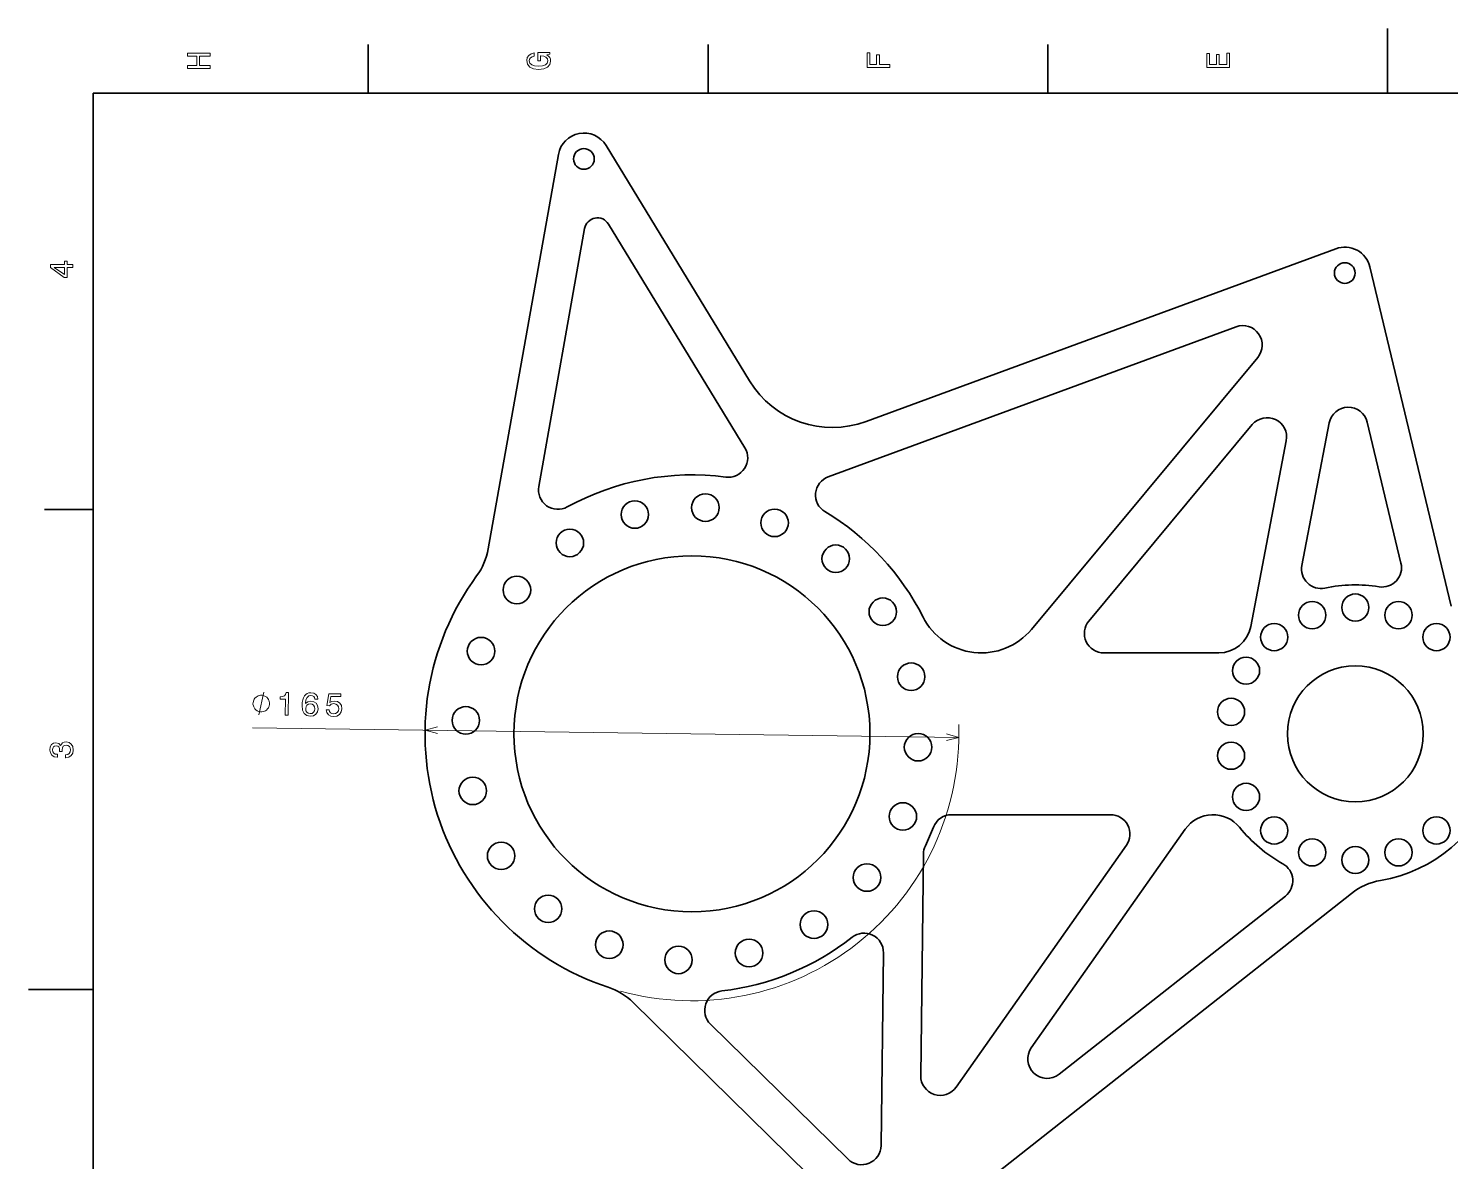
# Model space of a CAD drawing. Extents: x 0 to 420, y 0 to 297.
# Drawn here: x 0 to 219.7, y 121.9 to 297 of the extents above; entities that cross this region are included whole.
import ezdxf

# ---------------------------------------------------------------- set-up
doc = ezdxf.new("R2010")
doc.units = 0

msp = doc.modelspace()

# ---------------------------------------------------------------- linework, layer by layer
at = {"color": 7, "lineweight": 35, "ltscale": 0.25}
for p, q in [((210, 287), (210, 297)), ((10, 148.5), (0, 148.5))]:
    msp.add_line(p, q, dxfattribs=at)
at = {"color": 7, "lineweight": 35, "ltscale": 0.1875}
for p, q in [((52.5, 287), (52.5, 294.5)), ((105, 287), (105, 294.5)), ((157.5, 287), (157.5, 294.5)), ((10, 222.699997), (2.5, 222.699997))]:
    msp.add_line(p, q, dxfattribs=at)
at = {"color": 7, "lineweight": 35}
for p, q in [((410, 287), (10, 287)), ((10, 287), (10, 10)), ((81.885918, 277.53949), (71.035812, 216.578674)), ((111.433617, 242.538696), (89.238792, 278.921692)), ((78.847878, 226.229858), (85.941887, 266.08728)), ((89.618324, 266.778381), (110.701462, 232.217712)), ((202.007889, 262.966553), (129.416046, 236.27211)), ((207.278351, 260.144287), (219.827332, 207.765762)), ((186.592224, 250.904877), (123.575203, 227.731415)), ((189.933655, 246.170288), (154.973389, 204.158081)), ((163.848557, 205.443283), (189.098007, 235.785889)), ((196.768692, 214.042175), (200.985687, 236.047638)), ((206.849503, 236.181976), (212.069839, 214.392715)), ((194.350418, 233.302338), (188.846878, 204.583313)), ((167.190979, 175.524353), (142.628571, 175.524353)), ((178.742737, 173.295319), (154.948181, 139.515625)), ((137.869904, 135.19458), (138.293045, 169.470566)), ((169.6436, 170.796722), (143.322281, 133.429932)), ((204.404541, 163.354095), (136.066574, 109.527504)), ((159.25708, 135.431259), (194.209396, 162.961533)), ((131.736267, 124.406921), (132.103943, 154.19017)), ((130.789108, 109.815613), (93.420738, 146.505951)), ((105.38121, 143.171143), (126.634682, 122.303307))]:
    msp.add_line(p, q, dxfattribs=at)
at = {"color": 7, "lineweight": 35, "ltscale": 0.444542}
msp.add_line((183.936234, 200.524353), (166.154572, 200.524353), dxfattribs=at)
at = {"color": 7, "lineweight": 13}
msp.add_line((34.643478, 188.959656), (143.765442, 187.456009), dxfattribs=at)
for points in [[(28.083214, 290.829987), (28.083214, 291.299011), (26.439121, 291.299011), (26.439121, 292.701019), (28.083214, 292.701019), (28.083214, 293.164978), (24.583214, 293.164978), (24.583214, 292.701019), (26.010447, 292.701019), (26.010447, 291.299011), (24.583214, 291.299011), (24.583214, 290.829987)], [(80.114197, 292.922913), (80.583214, 293.008667), (80.583214, 293.260803), (78.692001, 293.260803), (78.692001, 291.984863), (79.120674, 291.984863), (79.120674, 292.771606), (79.15094, 292.771606), (79.614914, 292.71109), (79.957855, 292.549713), (80.174713, 292.302612), (80.245316, 291.994965), (80.154541, 291.652039), (79.882202, 291.384735), (79.433357, 291.213257), (78.818085, 291.15274), (78.207855, 291.208221), (77.759003, 291.3797), (77.486671, 291.652039), (77.390854, 292.020172), (77.441284, 292.272339), (77.582497, 292.479126), (77.819527, 292.630402), (78.137245, 292.716156), (78.137245, 293.215424), (77.653099, 293.08429), (77.289986, 292.837189), (77.068085, 292.489197), (76.987396, 292.050446), (77.113472, 291.475525), (77.481628, 291.041779), (78.0616, 290.764404), (78.833214, 290.668579), (79.609871, 290.764404), (80.189842, 291.041779), (80.557999, 291.450287), (80.679039, 291.964691), (80.638687, 292.252167), (80.537827, 292.509369), (80.361313, 292.731262)], [(133.083206, 290.966156), (133.083206, 291.43515), (131.474411, 291.43515), (131.474411, 292.907776), (131.055832, 292.907776), (131.055832, 291.43515), (130.006836, 291.43515), (130.006836, 293.245697), (129.583206, 293.245697), (129.583206, 290.966156)], [(185.583206, 290.940918), (185.583206, 293.159943), (185.159576, 293.159943), (185.159576, 291.404907), (183.974411, 291.404907), (183.974411, 292.968292), (183.555832, 292.968292), (183.555832, 291.404907), (182.506836, 291.404907), (182.506836, 293.119598), (182.083206, 293.119598), (182.083206, 290.940918)], [(6.833213, 260.077362), (6.833213, 260.53125), (5.965778, 260.53125), (5.965778, 261.030548), (5.56232, 261.030548), (5.56232, 260.53125), (3.408862, 260.53125), (3.408862, 260.072327), (5.521974, 258.539185), (5.965778, 258.539185), (5.965778, 260.077362)], [(5.56232, 258.96283), (3.993876, 260.077362), (5.56232, 260.077362)], [(37.261581, 192.673935), (37.263184, 192.790588), (37.208069, 193.024704), (37.152161, 193.200485), (37.095428, 193.317947), (36.981186, 193.494537), (36.808624, 193.671936), (36.635239, 193.791), (36.519394, 193.850937), (36.345215, 193.911667), (36.112701, 193.973221), (35.996048, 193.974823), (35.879395, 193.976425), (35.645279, 193.92131), (35.469498, 193.865402), (35.352036, 193.808685), (35.175446, 193.694427), (34.998047, 193.521866), (34.878983, 193.34848), (34.819046, 193.232635), (34.758301, 193.058456), (34.696762, 192.825943), (34.69516, 192.70929), (34.693542, 192.592636), (34.748657, 192.358521), (34.804581, 192.182739), (34.861298, 192.065277), (34.97554, 191.888687), (35.148117, 191.711288), (35.321487, 191.592224), (35.437347, 191.532288), (35.611526, 191.471542), (35.844025, 191.410004), (35.960678, 191.408401), (36.077347, 191.406784), (36.311447, 191.461899), (36.487244, 191.517822), (36.604706, 191.574539), (36.781296, 191.688782), (36.958679, 191.861359), (37.077759, 192.034729), (37.137695, 192.150589), (37.198425, 192.324768), (37.259964, 192.557266)], [(39.664459, 190.890656), (40.123352, 190.884323), (40.171921, 194.40921), (39.829025, 194.41394), (39.734009, 194.107574), (39.549622, 193.90332), (39.270599, 193.786118), (38.886795, 193.751068), (38.881866, 193.393021), (39.698792, 193.381775)], [(44.736389, 193.37793), (44.64621, 193.787704), (44.428497, 194.093323), (44.088226, 194.289673), (43.64537, 194.361343), (43.347366, 194.330154), (43.088867, 194.237885), (42.859787, 194.084686), (42.6651, 193.865448), (42.509995, 193.590179), (42.394409, 193.253845), (42.318314, 192.85643), (42.291962, 192.407913), (42.362778, 191.69072), (42.602722, 191.167923), (42.99678, 190.849777), (43.539948, 190.736374), (44.030334, 190.820404), (44.406769, 191.052277), (44.653961, 191.422104), (44.746216, 191.894943), (44.667099, 192.375183), (44.440201, 192.74649), (44.085358, 192.983398), (43.642715, 193.07019), (43.162262, 192.975937), (42.800262, 192.693436), (42.883545, 193.247101), (43.050415, 193.64325), (43.300766, 193.876862), (43.644791, 193.95282), (43.896378, 193.908997), (44.086533, 193.800461), (44.210175, 193.622223), (44.272461, 193.384308)], [(45.988556, 191.716415), (46.093796, 191.301392), (46.336441, 190.97525), (46.696747, 190.768539), (47.159637, 190.686493), (47.670197, 190.770248), (48.071976, 191.011856), (48.329544, 191.401718), (48.432297, 191.904663), (48.353043, 192.374832), (48.116058, 192.746277), (47.741119, 192.98851), (47.253143, 193.080963), (46.874115, 193.025665), (46.579346, 192.863281), (46.733536, 193.804337), (48.266525, 193.783218), (48.272217, 194.196716), (46.401367, 194.222504), (46.098434, 192.37059), (46.501862, 192.365036), (46.797607, 192.598007), (47.171951, 192.678589), (47.493927, 192.618668), (47.7388, 192.453903), (47.891708, 192.204651), (47.94281, 191.8862), (47.882965, 191.56926), (47.718185, 191.324402), (47.468933, 191.171478), (47.150482, 191.120377), (46.883698, 191.159363), (46.678543, 191.278198), (46.52977, 191.461823), (46.457535, 191.709961)], [(44.257004, 191.896637), (44.197159, 191.579712), (44.052628, 191.3396), (43.823471, 191.181351), (43.54039, 191.134827), (43.243561, 191.189346), (43.018799, 191.348801), (42.875885, 191.592865), (42.834885, 191.911194), (42.889618, 192.223145), (43.034073, 192.458206), (43.268127, 192.606293), (43.581543, 192.657455), (43.853088, 192.598236), (44.067917, 192.449005), (44.205841, 192.210052)], [(5.73379, 184.329117), (5.769093, 184.329117), (6.253242, 184.409805), (6.616354, 184.646835), (6.848343, 185.020035), (6.934078, 185.514282), (6.848343, 186.038773), (6.626441, 186.432144), (6.273415, 186.684311), (5.819525, 186.775085), (5.521974, 186.734741), (5.279899, 186.623795), (5.0933, 186.44223), (4.957133, 186.20015), (4.684798, 186.527969), (4.251081, 186.643967), (3.857709, 186.568314), (3.560158, 186.351456), (3.373559, 185.998428), (3.307997, 185.514282), (3.388689, 185.060394), (3.610591, 184.712402), (3.963617, 184.485458), (4.432637, 184.409805), (4.46794, 184.409805), (4.46794, 184.858658), (4.145173, 184.899002), (3.913184, 185.030121), (3.771974, 185.241943), (3.721542, 185.53949), (3.761888, 185.801743), (3.867795, 185.993378), (4.039265, 186.109375), (4.271254, 186.15477), (4.518372, 186.109375), (4.684798, 185.988342), (4.785663, 185.77652), (4.815922, 185.489059), (4.810879, 185.292374), (5.209294, 185.292374), (5.199208, 185.53949), (5.244596, 185.857224), (5.365634, 186.094254), (5.56232, 186.235458), (5.819525, 186.285889), (6.112032, 186.230423), (6.328891, 186.084167), (6.465058, 185.852173), (6.510447, 185.54454), (6.460014, 185.226807), (6.308718, 184.994827), (6.066643, 184.848572), (5.73379, 184.793091)]]:
    msp.add_lwpolyline(points, close=True, dxfattribs=at)
for points in [[(35.604294, 190.946594), (36.352448, 194.436615)], [(63.212067, 189.083679), (61.27327, 188.592697), (63.1978, 188.048492)], [(141.82663, 186.965027), (143.765442, 187.456009), (141.840897, 188.000214)]]:
    msp.add_lwpolyline(points, dxfattribs=at)
at = {"color": 7, "lineweight": 35}
for centre, radius in [((85.824028, 276.838593), 1.6), ((203.388428, 259.212341), 1.6), ((104.59507, 222.962738), 2.125), ((93.696922, 221.894165), 2.125), ((115.290039, 220.611298), 2.125), ((83.662369, 217.510193), 2.125), ((102.519348, 188.024353), 27.5), ((124.734917, 215.070023), 2.125), ((75.473679, 210.239929), 2.125), ((132.005188, 206.881332), 2.125), ((205.019348, 207.524353), 2.1), ((198.34996, 206.348358), 2.1), ((211.688736, 206.348358), 2.1), ((192.484985, 202.962219), 2.1), ((217.553711, 202.962219), 2.1), ((69.932388, 200.795044), 2.125), ((136.38916, 196.846786), 2.125), ((188.131851, 197.774353), 2.1), ((205.019348, 188.024353), 10.5), ((185.815598, 191.410492), 2.1), ((67.580948, 190.100082), 2.125), ((137.457733, 185.948624), 2.125), ((185.815598, 184.638214), 2.1), ((68.649521, 179.20192), 2.125), ((188.131851, 178.274353), 2.1), ((135.106293, 175.253662), 2.125), ((192.484985, 173.086487), 2.1), ((217.553711, 173.086487), 2.1), ((198.34996, 169.700348), 2.1), ((211.688736, 169.700348), 2.1), ((73.033508, 169.167374), 2.125), ((205.019348, 168.524353), 2.1), ((129.565033, 165.808777), 2.125), ((80.30378, 160.978683), 2.125), ((121.376328, 158.538513), 2.125), ((89.748657, 155.437408), 2.125), ((111.341774, 154.154541), 2.125), ((100.443626, 153.085968), 2.125)]:
    msp.add_circle(centre, radius, dxfattribs=at)
for centre, radius, start, end in [((85.824028, 276.838593), 4, 31.384569, 169.907909), ((87.910942, 265.736816), 2, 31.384569, 169.907909), ((203.388428, 259.212341), 4, 13.473122, 110.190158), ((187.62764, 248.089218), 3, 320.234628, 110.190158), ((124.238983, 250.350403), 15, 211.384564, 290.19016), ((203.932068, 235.483017), 3, 13.473122, 169.151711), ((191.404022, 233.866959), 3, 349.151711, 140.23463), ((108.140388, 230.655365), 3, 262.488695, 31.384569), ((102.519348, 188.024353), 40, 82.488693, 118.803778), ((124.610619, 224.915756), 3, 110.190158, 239.086035), ((81.80146, 225.704178), 3, 169.907909, 298.803773), ((102.519348, 188.024353), 40, 26.802697, 59.086034), ((61.190536, 218.330994), 10, 323.747203, 349.907905), ((199.715073, 213.477539), 3, 169.151711, 281.771576), ((209.152405, 213.693756), 3, 260.853254, 13.473122), ((102.519348, 188.024353), 41.25, 143.747205, 251.685248), ((205.019348, 188.024353), 23, 80.853259, 101.771574), ((147.222321, 210.608093), 10.083738, 206.802695, 320.234628), ((166.154572, 203.524353), 3, 140.23463, 269.999997), ((183.936234, 205.524353), 5, 269.999997, 349.151711), ((205.019348, 188.024353), 23, 279.722321, 41.976632), ((102.519348, 188.024353), 40, 334.383557, 338.871237), ((142.628571, 172.524353), 3, 90.000003, 158.871238), ((167.190979, 172.524353), 3, 324.838985, 90.000003), ((183.039398, 170.268738), 5.255622, 38.931624, 144.838983), ((205.019348, 188.024353), 23, 218.931622, 240.845697), ((141.292816, 169.433533), 3, 154.383558, 179.292712), ((192.353104, 165.318268), 3, 308.225831, 60.845695), ((210.592163, 155.498306), 10, 99.722319, 128.225832), ((102.519348, 188.024353), 40, 276.628669, 308.188582), ((129.104172, 154.227203), 3, 359.29271, 128.188581), ((86.414703, 139.370438), 10, 45.524543, 71.685246), ((107.483017, 145.311798), 3, 96.628674, 225.524545), ((157.400803, 137.787994), 3, 144.838983, 308.225831), ((140.869659, 135.157562), 3, 179.292712, 324.838985), ((128.736496, 124.443954), 3, 225.524545, 359.29271)]:
    msp.add_arc(centre, radius, start, end, dxfattribs=at)
at = {"color": 7, "lineweight": 13}
msp.add_arc((102.519348, 188.024353), 41.25, 254.463236, 1.988524, dxfattribs=at)

doc.saveas('drawing.dxf')
